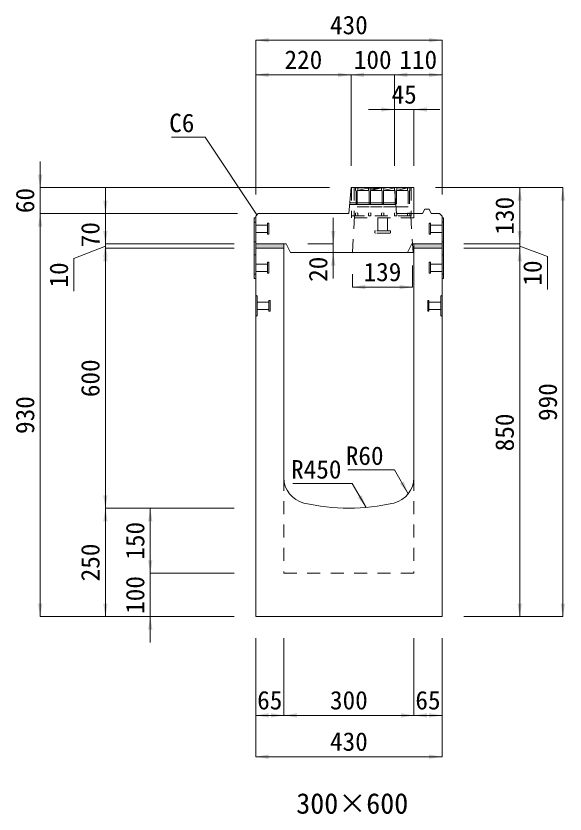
# Model space of a CAD drawing. Units: millimetres at full size, sheet at 1:40. Extents: x -1934 to 44546, y -100881 to -70395.
# Drawn here: x 5851 to 7118, y -93921 to -92079 of the extents above; entities that cross this region are included whole.
import ezdxf
from ezdxf.enums import TextEntityAlignment as Align

# ---------------------------------------------------------------- set-up
doc = ezdxf.new("R2010")
doc.units = ezdxf.units.MM
doc.header["$LTSCALE"] = 40
for name, pattern in [('CHAIN_DOUBLE_DASH', [23.5, 12, -1.5, 3.5, -1.5, 3.5, -1.5]), ('USER1', [1.35, 0.75, -0.6]), ('USER2', [1.35, 0.75, -0.6])]:
    doc.linetypes.add(name, pattern=pattern)
for name, color, linetype, lineweight in [('インサート', 92, 'USER2', 9), ('グレーチング', 7, 'USER2', 5), ('プレート', 7, 'USER1', 9), ('モルタル', 7, 'Continuous', 9), ('受枠', 3, 'USER2', 5), ('寸法線', 7, 'Continuous', 9), ('引出線', 4, 'Continuous', 9), ('本体', 2, 'Continuous', 13), ('補助線', 8, 'CHAIN_DOUBLE_DASH', 5)]:
    doc.layers.add(name, color=color, linetype=linetype, lineweight=lineweight)
doc.layers.add('ハッチング_モルタル', color=30, linetype='Continuous')
doc.styles.add('ＭＳ ゴシック', font='')
doc.styles.get('ＭＳ ゴシック').set_extended_font_data('MS Gothic')

# ---------------------------------------------------------------- blocks, each defined once
blk = doc.blocks.new('filled_arrow')
at = {"color": 0, "linetype": 'Continuous', "lineweight": -2}
blk.add_solid([(7.5, 1.25), (0, 0), (7.5, -1.25)], dxfattribs=at)

msp = doc.modelspace()

# ---------------------------------------------------------------- hatches: boundary and pattern name
at = {"layer": 'ハッチング_モルタル'}
for points in [[(6469.09, -92615.21), (6469.09, -92605.21), (6404.09, -92605.21), (6404.09, -92615.21)], [(6834.09, -92615.21), (6834.09, -92605.21), (6769.09, -92605.21), (6769.09, -92615.21)]]:
    msp.add_hatch(color=256, dxfattribs=at).paths.add_polyline_path(points)

# ---------------------------------------------------------------- linework, layer by layer
at = {"layer": 'インサート'}
for p, q in [((6434.09, -92557.71), (6431.09, -92557.71)), ((6431.09, -92557.71), (6431.09, -92582.71)), ((6434.09, -92582.71), (6434.09, -92557.71)), ((6804.09, -92557.71), (6807.09, -92557.71)), ((6804.09, -92582.71), (6804.09, -92557.71)), ((6807.09, -92557.71), (6807.09, -92582.71)), ((6404.09, -92561.71), (6431.09, -92561.71)), ((6404.09, -92561.71), (6404.09, -92578.71)), ((6834.09, -92561.71), (6807.09, -92561.71)), ((6834.09, -92561.71), (6834.09, -92578.71)), ((6404.09, -92578.71), (6431.09, -92578.71)), ((6431.09, -92582.71), (6434.09, -92582.71)), ((6807.09, -92582.71), (6804.09, -92582.71)), ((6834.09, -92578.71), (6807.09, -92578.71)), ((6434.09, -92647.71), (6431.09, -92647.71)), ((6431.09, -92647.71), (6431.09, -92672.71)), ((6434.09, -92672.71), (6434.09, -92647.71)), ((6804.09, -92647.71), (6807.09, -92647.71)), ((6804.09, -92672.71), (6804.09, -92647.71)), ((6807.09, -92647.71), (6807.09, -92672.71)), ((6404.09, -92651.71), (6431.09, -92651.71)), ((6404.09, -92651.71), (6404.09, -92668.71)), ((6404.09, -92668.71), (6431.09, -92668.71)), ((6834.09, -92651.71), (6807.09, -92651.71)), ((6834.09, -92668.71), (6807.09, -92668.71)), ((6834.09, -92651.71), (6834.09, -92668.71)), ((6431.09, -92672.71), (6434.09, -92672.71)), ((6807.09, -92672.71), (6804.09, -92672.71)), ((6407.29, -92739.71), (6434.29, -92739.71)), ((6407.29, -92739.71), (6407.29, -92756.71)), ((6437.29, -92735.71), (6434.29, -92735.71)), ((6434.29, -92735.71), (6434.29, -92760.71)), ((6437.29, -92760.71), (6437.29, -92735.71)), ((6800.89, -92735.71), (6803.89, -92735.71)), ((6800.89, -92760.71), (6800.89, -92735.71)), ((6803.89, -92735.71), (6803.89, -92760.71)), ((6830.89, -92739.71), (6803.89, -92739.71)), ((6830.89, -92739.71), (6830.89, -92756.71)), ((6407.29, -92756.71), (6434.29, -92756.71)), ((6434.29, -92760.71), (6437.29, -92760.71)), ((6803.89, -92760.71), (6800.89, -92760.71)), ((6830.89, -92756.71), (6803.89, -92756.71))]:
    msp.add_line(p, q, dxfattribs=at)
at = {"layer": 'グレーチング'}
for p, q in [((6759.59, -92475.71), (6634.59, -92475.71)), ((6634.59, -92475.71), (6634.59, -92481.71)), ((6634.59, -92481.71), (6635.59, -92482.71)), ((6635.59, -92482.71), (6635.59, -92533.71)), ((6639.59, -92481.71), (6638.59, -92482.71)), ((6638.59, -92482.71), (6638.59, -92533.71)), ((6639.59, -92475.71), (6639.59, -92481.71)), ((6639.59, -92481.71), (6664.59, -92475.71)), ((6639.59, -92481.71), (6664.59, -92481.71)), ((6664.59, -92475.71), (6664.59, -92481.71)), ((6664.59, -92481.71), (6665.59, -92482.71)), ((6665.59, -92482.71), (6665.59, -92533.71)), ((6669.59, -92481.71), (6668.59, -92482.71)), ((6668.59, -92482.71), (6668.59, -92533.71)), ((6669.59, -92475.71), (6669.59, -92481.71)), ((6669.59, -92481.71), (6694.59, -92475.71)), ((6669.59, -92481.71), (6694.59, -92481.71)), ((6694.59, -92475.71), (6694.59, -92481.71)), ((6694.59, -92481.71), (6695.59, -92482.71)), ((6695.59, -92482.71), (6695.59, -92533.71)), ((6699.59, -92481.71), (6698.59, -92482.71)), ((6698.59, -92482.71), (6698.59, -92533.71)), ((6699.59, -92475.71), (6699.59, -92481.71)), ((6699.59, -92481.71), (6724.59, -92475.71)), ((6699.59, -92481.71), (6724.59, -92481.71)), ((6724.59, -92475.71), (6724.59, -92481.71)), ((6724.59, -92481.71), (6725.59, -92482.71)), ((6725.59, -92482.71), (6725.59, -92533.71)), ((6729.59, -92481.71), (6728.59, -92482.71)), ((6728.59, -92482.71), (6728.59, -92533.71)), ((6729.59, -92475.71), (6729.59, -92481.71)), ((6729.59, -92481.71), (6754.59, -92475.71)), ((6729.59, -92481.71), (6754.59, -92481.71)), ((6754.59, -92475.71), (6754.59, -92481.71)), ((6754.59, -92481.71), (6755.59, -92482.71)), ((6755.59, -92482.71), (6755.59, -92533.71)), ((6759.59, -92481.71), (6758.59, -92482.71)), ((6758.59, -92482.71), (6758.59, -92533.71)), ((6759.59, -92475.71), (6759.59, -92481.71)), ((6638.59, -92519.71), (6665.59, -92519.71)), ((6668.59, -92519.71), (6695.59, -92519.71)), ((6698.59, -92519.71), (6725.59, -92519.71)), ((6728.59, -92519.71), (6755.59, -92519.71)), ((6634.59, -92534.71), (6635.59, -92533.71)), ((6634.59, -92540.71), (6634.59, -92534.71)), ((6634.59, -92540.71), (6639.59, -92540.71)), ((6639.59, -92534.71), (6638.59, -92533.71)), ((6639.59, -92540.71), (6639.59, -92534.71)), ((6664.59, -92534.71), (6665.59, -92533.71)), ((6664.59, -92540.71), (6664.59, -92534.71)), ((6664.59, -92540.71), (6669.59, -92540.71)), ((6669.59, -92534.71), (6668.59, -92533.71)), ((6669.59, -92540.71), (6669.59, -92534.71)), ((6694.59, -92534.71), (6695.59, -92533.71)), ((6694.59, -92540.71), (6694.59, -92534.71)), ((6694.59, -92540.71), (6699.59, -92540.71)), ((6699.59, -92534.71), (6698.59, -92533.71)), ((6699.59, -92540.71), (6699.59, -92534.71)), ((6724.59, -92534.71), (6725.59, -92533.71)), ((6724.59, -92540.71), (6724.59, -92534.71)), ((6724.59, -92540.71), (6729.59, -92540.71)), ((6729.59, -92534.71), (6728.59, -92533.71)), ((6729.59, -92540.71), (6729.59, -92534.71)), ((6754.59, -92534.71), (6755.59, -92533.71)), ((6754.59, -92540.71), (6754.59, -92534.71)), ((6754.59, -92540.71), (6759.59, -92540.71)), ((6759.59, -92534.71), (6758.59, -92533.71)), ((6759.59, -92540.71), (6759.59, -92534.71))]:
    msp.add_line(p, q, dxfattribs=at)
at = {"layer": 'プレート'}
for p, q in [((6404.09, -92555.21), (6400.89, -92555.21)), ((6837.29, -92555.21), (6834.09, -92555.21)), ((6404.09, -92600.21), (6400.89, -92600.21)), ((6837.29, -92600.21), (6834.09, -92600.21)), ((6404.09, -92630.21), (6400.89, -92630.21)), ((6837.29, -92630.21), (6834.09, -92630.21)), ((6404.09, -92675.21), (6400.89, -92675.21)), ((6837.29, -92675.21), (6834.09, -92675.21))]:
    msp.add_line(p, q, dxfattribs=at)
at = {"layer": 'プレート', "linetype": 'Continuous'}
for points in [[(6400.89, -92685.21), (6400.89, -92545.21), (6404.09, -92545.21), (6404.09, -92685.21)], [(6834.09, -92685.21), (6834.09, -92545.21), (6837.29, -92545.21), (6837.29, -92685.21)]]:
    msp.add_lwpolyline(points, close=True, dxfattribs=at)
at = {"layer": 'モルタル'}
for points in [[(6404.09, -92605.21), (6469.09, -92605.21), (6469.09, -92615.21), (6404.09, -92615.21)], [(6769.09, -92605.21), (6834.09, -92605.21), (6834.09, -92615.21), (6769.09, -92615.21)]]:
    msp.add_lwpolyline(points, close=True, dxfattribs=at)
at = {"layer": '受枠', "linetype": 'Continuous'}
for q in [(6625.09, -92475.21), (6769.09, -92535.21)]:
    msp.add_line((6769.09, -92475.21), q, dxfattribs=at)
at = {"layer": '受枠'}
for p, q in [((6625.09, -92475.21), (6625.09, -92545.21)), ((6631.09, -92475.21), (6631.09, -92540.71)), ((6763.09, -92475.21), (6763.09, -92540.71)), ((6625.09, -92540.71), (6769.09, -92540.71)), ((6769.09, -92535.21), (6769.09, -92545.21)), ((6769.09, -92545.21), (6625.09, -92545.21)), ((6685.75, -92574.87), (6685.75, -92545.21)), ((6708.42, -92574.87), (6708.42, -92545.21)), ((6679.22, -92575.94), (6679.22, -92579.14)), ((6713.89, -92574.87), (6680.29, -92574.87)), ((6714.95, -92575.94), (6714.95, -92579.14)), ((6713.89, -92580.21), (6680.29, -92580.21))]:
    msp.add_line(p, q, dxfattribs=at)
for centre, start, end in [((6680.29, -92575.94), 90, 180), ((6713.89, -92575.94), 0, 90), ((6680.29, -92579.14), 180, 270), ((6713.89, -92579.14), 270, 0)]:
    msp.add_arc(centre, 1.07, start, end, dxfattribs=at)
at = {"layer": '寸法線', "lineweight": 13}
for p, q in [((6404.09, -92135.21), (6834.09, -92135.21)), ((6404.09, -92491.21), (6404.09, -92135.21)), ((6834.09, -92491.21), (6834.09, -92135.21)), ((6404.09, -92215.21), (6624.09, -92215.21)), ((6404.09, -92491.21), (6404.09, -92215.21)), ((6624.09, -92425.21), (6624.09, -92215.21)), ((6784.09, -92215.21), (6624.09, -92215.21)), ((6624.09, -92425.21), (6624.09, -92215.21)), ((6724.09, -92215.21), (6834.09, -92215.21)), ((6724.09, -92425.21), (6724.09, -92215.21)), ((6724.09, -92425.21), (6724.09, -92215.21)), ((6834.09, -92491.21), (6834.09, -92215.21)), ((6829.09, -92295.21), (6664.09, -92295.21)), ((6724.09, -92425.21), (6724.09, -92295.21)), ((6769.09, -92425.21), (6769.09, -92295.21)), ((5906.94, -92595.21), (5906.94, -92415.21)), ((6574.09, -92475.21), (5906.94, -92475.21)), ((6057.54, -92665.21), (6057.54, -92475.21)), ((6819.09, -92475.21), (7112.74, -92475.21)), ((6819.09, -92475.21), (7013.21, -92475.21)), ((7013.21, -92605.21), (7013.21, -92475.21)), ((7112.74, -93465.21), (7112.74, -92475.21)), ((5906.94, -93465.21), (5906.94, -92535.21)), ((6362.09, -92535.21), (5906.94, -92535.21)), ((6360.09, -92535.21), (5906.94, -92535.21)), ((6360.09, -92535.21), (6057.54, -92535.21)), ((6057.54, -92545.21), (6057.54, -92675.21)), ((6583.06, -92545.21), (6583.06, -92685.21)), ((7013.21, -92545.21), (7013.21, -92675.21)), ((6057.54, -92610.21), (5984.94, -92639.09)), ((6354.09, -92605.21), (6057.54, -92605.21)), ((6354.09, -92605.21), (6057.54, -92605.21)), ((6524.09, -92605.21), (6583.06, -92605.21)), ((6884.09, -92605.21), (7013.21, -92605.21)), ((6884.09, -92605.21), (7013.21, -92605.21)), ((7013.21, -92610.21), (7077.56, -92634.7)), ((6057.54, -92615.21), (6057.54, -93215.21)), ((6354.09, -92615.21), (6057.54, -92615.21)), ((6354.09, -92615.21), (6057.54, -92615.21)), ((6534.09, -92625.21), (6583.06, -92625.21)), ((6884.09, -92615.21), (7013.21, -92615.21)), ((6884.09, -92615.21), (7013.21, -92615.21)), ((7013.21, -93465.21), (7013.21, -92615.21)), ((5984.94, -92639.09), (5984.94, -92714.57)), ((7077.56, -92634.7), (7077.56, -92710.18)), ((6765.9, -92655.21), (6765.9, -92704.95)), ((6627.09, -92675.21), (6627.09, -92704.95)), ((6627.09, -92704.95), (6765.9, -92704.95)), ((6057.54, -93465.21), (6057.54, -93215.21)), ((6354.09, -93215.21), (6057.54, -93215.21)), ((6354.09, -93215.21), (6057.54, -93215.21)), ((6160.91, -93215.21), (6160.91, -93365.21)), ((6354.09, -93215.21), (6160.91, -93215.21)), ((6160.91, -93305.21), (6160.91, -93525.21)), ((6354.09, -93365.21), (6160.91, -93365.21)), ((6354.09, -93365.21), (6160.91, -93365.21)), ((6354.09, -93465.21), (5906.94, -93465.21)), ((6354.09, -93465.21), (6057.54, -93465.21)), ((6354.09, -93465.21), (6160.91, -93465.21)), ((6884.09, -93465.21), (7112.74, -93465.21)), ((6884.09, -93465.21), (7013.21, -93465.21)), ((6404.09, -93515.21), (6404.09, -93693)), ((6404.09, -93515.21), (6404.09, -93788.37)), ((6469.09, -93515.21), (6469.09, -93693)), ((6469.09, -93515.21), (6469.09, -93693)), ((6769.09, -93515.21), (6769.09, -93693)), ((6769.09, -93515.21), (6769.09, -93693)), ((6834.09, -93515.21), (6834.09, -93693)), ((6834.09, -93515.21), (6834.09, -93788.37)), ((6404.09, -93693), (6469.09, -93693)), ((6469.09, -93693), (6769.09, -93693)), ((6769.09, -93693), (6834.09, -93693)), ((6404.09, -93788.37), (6834.09, -93788.37))]:
    msp.add_line(p, q, dxfattribs=at)
at = {"layer": '引出線', "lineweight": 13}
for points in [[(6407.09, -92538.21), (6287.72, -92358.73), (6209.72, -92358.73)], [(6756.16, -93181.89), (6724.13, -93126.43), (6616.44, -93126.43)], [(6659.02, -93213.44), (6626.99, -93157.97), (6490.06, -93157.97)]]:
    msp.add_lwpolyline(points, dxfattribs=at)
at = {"layer": '本体'}
for p, q in [((6619.09, -92535.21), (6624.09, -92475.21)), ((6624.09, -92475.21), (6661.09, -92475.21)), ((6661.09, -92475.21), (6664.09, -92478.21)), ((6664.09, -92478.21), (6684.09, -92478.21)), ((6684.09, -92478.21), (6687.09, -92475.21)), ((6687.09, -92475.21), (6724.09, -92475.21)), ((6724.09, -92475.21), (6729.09, -92535.21)), ((6727.34, -92514.21), (6620.84, -92514.21)), ((6727, -92510.21), (6621.17, -92510.21)), ((6404.09, -92541.21), (6410.09, -92535.21)), ((6410.09, -92535.21), (6619.09, -92535.21)), ((6729.09, -92535.21), (6789.09, -92535.21)), ((6789.09, -92535.21), (6794.09, -92525.21)), ((6794.09, -92525.21), (6804.09, -92525.21)), ((6804.09, -92525.21), (6809.09, -92535.21)), ((6809.09, -92535.21), (6828.09, -92535.21)), ((6828.09, -92535.21), (6834.09, -92541.21)), ((6404.09, -92541.21), (6404.09, -92605.21)), ((6834.09, -92541.21), (6834.09, -92605.21)), ((6404.09, -92605.21), (6474.09, -92605.21)), ((6474.09, -92605.21), (6484.09, -92625.21)), ((6764.09, -92605.21), (6754.09, -92625.21)), ((6764.09, -92605.21), (6834.09, -92605.21)), ((6404.09, -92615.21), (6404.09, -93465.21)), ((6404.09, -92615.21), (6469.09, -92615.21)), ((6469.09, -92615.21), (6469.09, -93144.68)), ((6484.09, -92625.21), (6754.09, -92625.21)), ((6769.09, -92615.21), (6769.09, -93144.68)), ((6769.09, -92615.21), (6834.09, -92615.21)), ((6834.09, -92615.21), (6834.09, -93465.21)), ((6404.09, -93465.21), (6834.09, -93465.21))]:
    msp.add_line(p, q, dxfattribs=at)
at = {"layer": '本体', "linetype": 'USER2', "lineweight": 9}
for p, q in [((6632.09, -92540.71), (6627.09, -92625.21)), ((6762.09, -92540.71), (6765.9, -92605.21))]:
    msp.add_line(p, q, dxfattribs=at)
at = {"layer": '本体', "lineweight": 9}
for p, q in [((6404.09, -92723.71), (6407.29, -92725.71)), ((6834.09, -92723.71), (6830.89, -92725.71)), ((6407.29, -92725.71), (6407.29, -92770.71)), ((6830.89, -92725.71), (6830.89, -92770.71)), ((6407.29, -92770.71), (6404.09, -92772.71)), ((6830.89, -92770.71), (6834.09, -92772.71))]:
    msp.add_line(p, q, dxfattribs=at)
at = {"layer": '本体', "linetype": 'USER2', "lineweight": 15}
for p, q in [((6469.09, -93144.68), (6469.09, -93365.21)), ((6769.09, -93144.68), (6769.09, -93365.21)), ((6469.09, -93365.21), (6769.09, -93365.21))]:
    msp.add_line(p, q, dxfattribs=at)
at = {"layer": '本体'}
for centre, radius, start, end in [((6529.09, -93144.68), 60, 180, 256.65764), ((6709.09, -93144.68), 60, 283.34236, 0), ((6619.09, -92765.21), 450, 256.65764, 283.34236)]:
    msp.add_arc(centre, radius, start, end, dxfattribs=at)
at = {"layer": '補助線'}
for p in [(6765.9, -92605.21), (6754.09, -92625.21)]:
    msp.add_line(p, (6767.09, -92625.21), dxfattribs=at)

# ---------------------------------------------------------------- block references
at = {"layer": '寸法線', "lineweight": 13, "xscale": 4, "yscale": 4}
for p in [(6404.09, -92135.21), (6404.09, -92215.21), (6624.09, -92215.21), (6724.09, -92215.21), (6724.09, -92215.21), (6769.09, -92295.21), (6627.09, -92704.95), (6404.09, -93693), (6469.09, -93693), (6769.09, -93693), (6404.09, -93788.37)]:
    msp.add_blockref('filled_arrow', p, dxfattribs=at)
for p, rotation in [((6834.09, -92135.21), 180), ((6624.09, -92215.21), 180), ((6834.09, -92215.21), 180), ((6724.09, -92295.21), 180), ((5906.94, -92475.21), 90), ((7013.21, -92475.21), 270), ((7112.74, -92475.21), 270), ((6057.54, -92535.21), 90), ((5906.94, -92535.21), 270), ((5906.94, -92535.21), 270), ((6057.54, -92605.21), 90), ((6583.06, -92605.21), 90), ((7013.21, -92605.21), 90), ((7013.21, -92605.21), 90), ((6057.54, -92605.21), 270), ((6057.54, -92615.21), 270), ((6057.54, -92615.21), 270), ((6583.06, -92625.21), 270), ((7013.21, -92615.21), 270), ((7013.21, -92615.21), 270), ((6765.9, -92704.95), 180), ((6057.54, -93215.21), 90), ((6057.54, -93215.21), 270), ((6160.91, -93215.21), 270), ((6160.91, -93365.21), 90), ((6160.91, -93365.21), 90), ((5906.94, -93465.21), 90), ((6057.54, -93465.21), 90), ((7013.21, -93465.21), 90), ((7112.74, -93465.21), 90), ((6160.91, -93465.21), 270), ((6469.09, -93693), 180), ((6769.09, -93693), 180), ((6834.09, -93693), 180), ((6834.09, -93788.37), 180)]:
    msp.add_blockref('filled_arrow', p, dxfattribs=dict(at, rotation=rotation))
at = {"layer": '引出線', "lineweight": 13}
for p, xscale, yscale, rotation in [((6407.09, -92538.21), 0.16, 0.16, 123.6), ((6756.16, -93181.89), 4, 4, 120), ((6659.02, -93213.44), 4, 4, 120)]:
    msp.add_blockref('filled_arrow', p, dxfattribs=dict(at, xscale=xscale, yscale=yscale, rotation=rotation))

# ---------------------------------------------------------------- texts
at = {"layer": '寸法線', "style": 'ＭＳ ゴシック'}
for s, height, p in [('430', 42.72, (6619.09, -92100.21)), ('220', 42.72, (6514.09, -92180.21)), ('100', 42.72, (6674.09, -92180.21)), ('110', 42.72, (6779.09, -92180.21)), ('45', 42.72, (6746.59, -92260.21)), ('139', 42.72, (6696.5, -92669.95)), ('65', 42.72, (6436.59, -93658)), ('300', 42.72, (6619.09, -93658)), ('65', 42.72, (6801.59, -93658)), ('430', 42.72, (6619.09, -93753.37)), ('300×600', 47.47, (6626.89, -93896.11))]:
    msp.add_text(s, height=height, dxfattribs=at).set_placement(p, align=Align.MIDDLE_CENTER)
for s, p in [('60', (5871.94, -92505.21)), ('130', (6978.21, -92540.21)), ('70', (6022.54, -92584)), ('10', (5949.94, -92676.83)), ('20', (6548.06, -92663.75)), ('10', (7042.56, -92672.44)), ('600', (6022.54, -92915.21)), ('990', (7077.74, -92970.21)), ('930', (5871.94, -93000.21)), ('850', (6978.21, -93040.21)), ('150', (6125.91, -93290.21)), ('250', (6022.54, -93340.21)), ('100', (6125.91, -93415.21))]:
    msp.add_text(s, height=42.72, rotation=90, dxfattribs=at).set_placement(p, align=Align.MIDDLE_CENTER)
at = {"layer": '引出線', "style": 'ＭＳ ゴシック'}
for s, p in [('C6', (6262.72, -92304.73)), ('R60', (6699.13, -93072.43)), ('R450', (6601.99, -93103.97))]:
    msp.add_text(s, height=42.72, dxfattribs=at).set_placement(p, align=Align.TOP_RIGHT)

doc.saveas('drawing.dxf')
